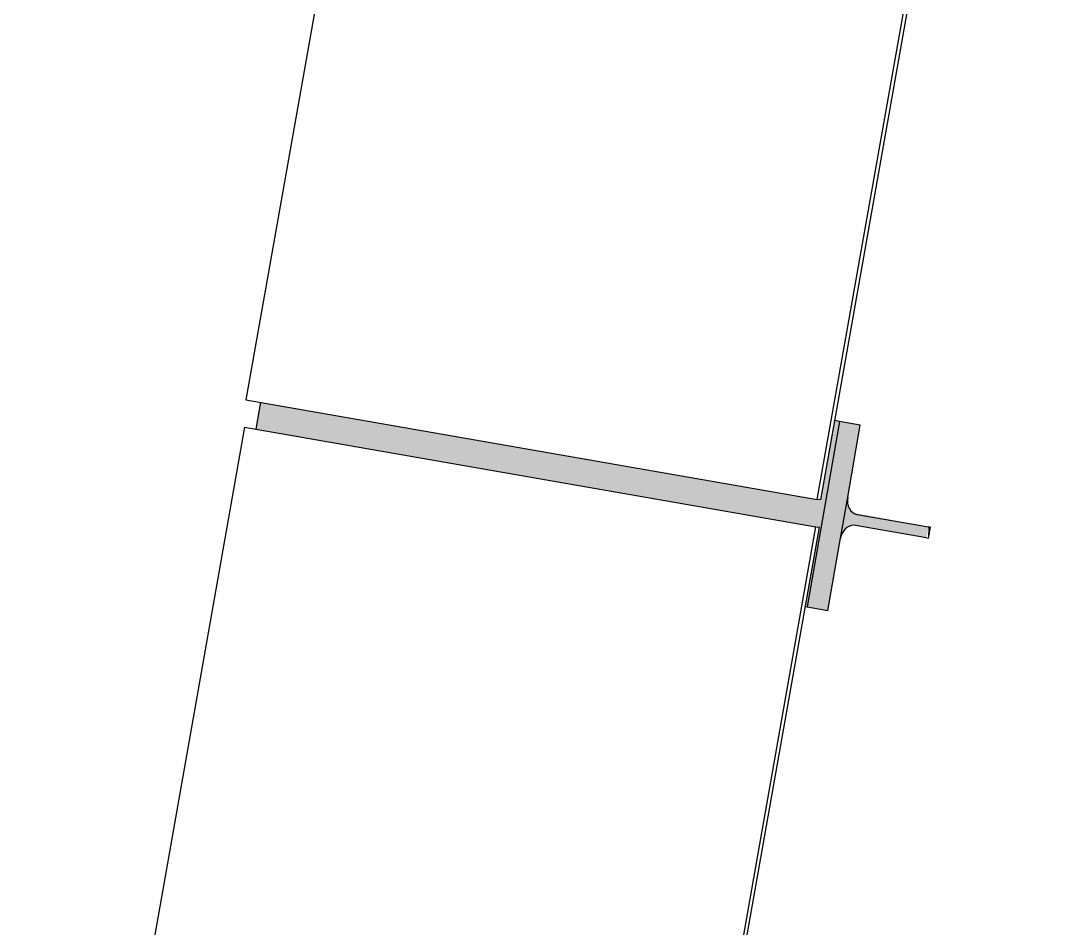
# Model space of a CAD drawing. Header units: metres. Extents: x -1164 to -1017, y 3 to 563.
# Drawn here: x -1042.979 to -1042.044, y 512.284 to 513.113 of the extents above; entities that cross this region are included whole.
import ezdxf

# ---------------------------------------------------------------- set-up
doc = ezdxf.new("R2010")
doc.units = ezdxf.units.M
doc.layers.add('A-GENM', color=7, linetype='Continuous', lineweight=35)

# ---------------------------------------------------------------- blocks, each defined once
blk = doc.blocks.new('BR08_SCREEN_PANEL - SOUTH PANEL-5584174-DRG 2873021 - motorway level drainage')
at = {"layer": 'A-GENM', "color": 254, "lineweight": 25, "true_color": 0xd4d4d4}
for p, q in [((-1111.11998, 512.74193), (-1111.32457, 511.58487)), ((-1111.11998, 512.74193), (-1110.59821, 512.65102)), ((-1110.8028, 511.49396), (-1110.59821, 512.65102)), ((-1110.5953, 512.65051), (-1110.79989, 511.49345)), ((-1110.59821, 512.65102), (-1110.5953, 512.65051))]:
    blk.add_line(p, q, dxfattribs=at)
blk = doc.blocks.new('BR08_SCREEN_PANEL - SOUTH PANEL-5584176-DRG 2873021 - motorway level drainage')
at = {"layer": 'A-GENM', "color": 254, "lineweight": 25, "true_color": 0xd4d4d4}
for p, q in [((-1110.91402, 513.92399), (-1111.11862, 512.76694)), ((-1110.59685, 512.67603), (-1110.39226, 513.83309)), ((-1110.38935, 513.83258), (-1110.59394, 512.67552)), ((-1111.11862, 512.76694), (-1110.59685, 512.67603)), ((-1110.59394, 512.67552), (-1110.59685, 512.67603))]:
    blk.add_line(p, q, dxfattribs=at)
blk = doc.blocks.new('BR08_GEN_POST_0 - 360UB_BASE-TRANS-V575-DRG 2873021 - motorway level drainage')
at = {"layer": 'A-GENM', "lineweight": 25, "true_color": 0xcbc2be}
for points in [[(0.019, 0.5432), (0.01364, 0.54406), (0.00772, 0.54785), (0.00593, 0.55052), (0.005, 0.55447), (0.005, 0.62059), (-0.005, 0.62059), (-0.00607, 0.55016), (-0.0091, 0.5465), (-0.01364, 0.54406), (-0.01662, 0.5432)], [(0.005, 0.62223), (-0.005, 0.62168), (-0.005, 0.62059), (0.005, 0.62168)], [(0.086, 0.5432), (-0.086, 0.5432), (-0.086, 0.5239), (0.086, 0.5239), (0.086, 0.5349)], [(0.086, 0.5239), (-0.086, 0.5239), (-0.086, 0.51932), (-0.01243, 0.51914), (-0.01243, 0), (0.01245, 0), (0.01245, 0.52209), (0.086, 0.5219)]]:
    blk.add_hatch(color=9, dxfattribs=at).paths.add_polyline_path(points)
at = {"layer": 'A-GENM', "color": 254, "lineweight": 25, "true_color": 0xd4d4d4}
for p, q in [((0.005, 0.6223), (-0.005, 0.6223)), ((-0.005, 0.62223), (-0.005, 0.62059)), ((-0.005, 0.55447), (-0.005, 0.62059)), ((0.005, 0.62059), (0.005, 0.62223)), ((0.005, 0.62059), (0.005, 0.55447)), ((-0.019, 0.5432), (-0.086, 0.5432)), ((-0.086, 0.5432), (-0.086, 0.5239)), ((0.019, 0.5432), (-0.019, 0.5432)), ((0.086, 0.5432), (0.019, 0.5432)), ((0.086, 0.5239), (0.086, 0.5432)), ((-0.086, 0.5239), (0.086, 0.5239)), ((-0.086, 0.5239), (-0.086, 0.51932)), ((0.086, 0.5219), (0.086, 0.5239)), ((-0.01243, 0), (0.01245, 0)), ((-0.01243, 0), (0.01245, 0))]:
    blk.add_line(p, q, dxfattribs=at)
at = {"layer": 'A-GENM', "color": 254, "lineweight": 25, "true_color": 0xd4d4d4, "flags": 128}
for points in [[(-0.019, 0.5432), (-0.01627, 0.54342), (-0.01364, 0.54406), (-0.01122, 0.5451), (-0.0091, 0.5465), (-0.00736, 0.54821), (-0.00607, 0.55016), (-0.00527, 0.55227), (-0.005, 0.55447)], [(0.005, 0.55447), (0.00527, 0.55227), (0.00607, 0.55016), (0.00736, 0.54821), (0.0091, 0.5465), (0.01122, 0.5451), (0.01364, 0.54406), (0.01627, 0.54342), (0.019, 0.5432)]]:
    blk.add_lwpolyline(points, dxfattribs=at)

msp = doc.modelspace()

# ---------------------------------------------------------------- block references
at = {"layer": 'A-GENM', "color": 254, "lineweight": 25, "true_color": 0xd4d4d4}
for name in ['BR08_SCREEN_PANEL - SOUTH PANEL-5584176-DRG 2873021 - motorway level drainage', 'BR08_SCREEN_PANEL - SOUTH PANEL-5584174-DRG 2873021 - motorway level drainage']:
    msp.add_blockref(name, (68.3458246, 0), dxfattribs=at)
at = {"layer": 'A-GENM', "color": 254, "lineweight": 25, "true_color": 0xd4d4d4, "rotation": 260.1164888302637}
msp.add_blockref('BR08_GEN_POST_0 - 360UB_BASE-TRANS-V575-DRG 2873021 - motorway level drainage', (-1042.7616802, 512.7523892), dxfattribs=at)

doc.saveas('drawing.dxf')
